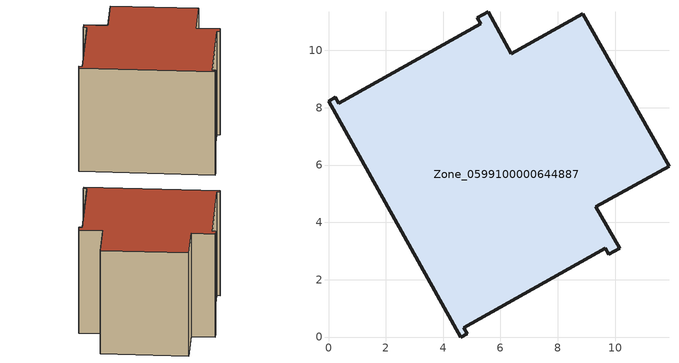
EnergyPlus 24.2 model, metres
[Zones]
Zone_0599100000644887
 floor ground (C_G): 6.38,9.89 8.87,11.29 11.88,5.96 9.33,4.54 10.16,3.1 9.78,2.88 9.66,3.09 4.72,0.33 4.84,0.12 4.62,0 0,8.23 0.24,8.37 0.36,8.16 5.31,10.92 5.19,11.13 5.57,11.34 z0
 wall outside (C_F): 4.62,0 4.84,0.12 4.72,0.33 9.66,3.09 9.78,2.88 10.16,3.1 9.33,4.54 11.88,5.96 8.87,11.29 6.38,9.89 5.57,11.34 5.19,11.13 5.31,10.92 0.36,8.16 0.24,8.37 0,8.23 4.62,0 z0:8.05
 roof outside (C_R): 0.24,8.37 0,8.23 4.62,0 4.84,0.12 4.72,0.33 9.66,3.09 9.78,2.88 10.16,3.1 9.33,4.54 11.88,5.96 8.87,11.29 6.38,9.89 5.57,11.34 5.19,11.13 5.31,10.92 0.36,8.16 z8.05
[BUILDING]
Pand.0599100000644887: North Axis=0; Terrain=City; Loads Convergence Tolerance Value=0.04; Temperature Convergence Tolerance Value=0.4; Solar Distribution=FullExterior; Maximum Number of Warmup Days=25; Minimum Number of Warmup Days=1
[Site:Location]
Rotterdam.The.Hague.AP_ZH_NLD Design_Conditions: Latitude=51.96; Longitude=4.45; Time Zone=1; Elevation=-4.5
[SITE:GROUNDTEMPERATURE:BUILDINGSURFACE]
18, 18, 18, 18, 18, 18, 18, 18, 18, 18, 18, 18
[MATERIAL] Thermal Absorptance=0.9; Solar Absorptance=0.7; Visible Absorptance=0.7
Name | Roughness | Thickness | Conductivity | Density | Specific Heat
G.TC.1965-1974 | MediumSmooth | 0.15 | 0.882353 | 540 | 1210
F.TC.1965-1974 | Rough | 0.3 | 0.697674 | 1920 | 840
R.TC.1965-1974 | MediumRough | 0.2 | 0.232558 | 1500 | 1000
[CONSTRUCTION]
C_G: G.TC.1965-1974
C_F: F.TC.1965-1974
C_R: R.TC.1965-1974
[ZONE]
Zone_0599100000644887: Type=1; Multiplier=1; Ceiling Height=Autocalculate; Volume=Autocalculate; Floor Area=autocalculate; Part of Total Floor Area=Yes
[ZONEINFILTRATION:DESIGNFLOWRATE]
Infil_Zone_0599100000644887: Zone or ZoneList or Space or SpaceList=Zone_0599100000644887; Schedule=AlwaysOn; Design Flow Rate Calculation Method=Flow/Area; Flow Rate per Floor Area=0.003; Constant Term Coefficient=1; Temperature Term Coefficient=0; Velocity Term Coefficient=0; Velocity Squared Term Coefficient=0
[HVACTEMPLATE:ZONE:IDEALLOADSAIRSYSTEM]
Zone_0599100000644887: Maximum Heating Supply Air Temperature=50; Minimum Cooling Supply Air Temperature=13; Maximum Heating Supply Air Humidity Ratio=0.0156; Minimum Cooling Supply Air Humidity Ratio=0.0077; Heating Limit=NoLimit; Cooling Limit=NoLimit; Dehumidification Control Type=ConstantSensibleHeatRatio; Cooling Sensible Heat Ratio=0.7; Dehumidification Setpoint=60; Humidification Control Type=None; Humidification Setpoint=30; Outdoor Air Method=None; Outdoor Air Flow Rate per Person=0.00944; Outdoor Air Flow Rate per Zone Floor Area=0; Outdoor Air Flow Rate per Zone=0; Demand Controlled Ventilation Type=None; Outdoor Air Economizer Type=NoEconomizer; Heat Recovery Type=None; Sensible Heat Recovery Effectiveness=0.7; Latent Heat Recovery Effectiveness=0.65
[ZONECONTROL:THERMOSTAT]
ThermostatControl_Zone_0599100000644887: Zone or ZoneList=Zone_0599100000644887; Control Type Schedule=DualSetpointControlType; Control 1=Thermostat_Zone_0599100000644887; Temperature Difference Between Cutout And Setpoint=0
[THERMOSTATSETPOINT:DUALSETPOINT]
Thermostat_Zone_0599100000644887: Heating Setpoint Temperature Schedule=HeatingSetpoint_Zone_0599100000644887; Cooling Setpoint Temperature Schedule=CoolingSetpoint_Zone_0599100000644887
[SCHEDULE:COMPACT]
HeatingSetpoint_Zone_0599100000644887: Through: 12/31, For: AllDays, Until: 24:00, 21
CoolingSetpoint_Zone_0599100000644887: Through: 12/31, For: AllDays, Until: 24:00, 24
DualSetpointControlType: Through: 12/31, For: AllDays, Until: 24:00, 4
AlwaysOn: Through: 12/31, For: AllDays, Until: 24:00, 1
